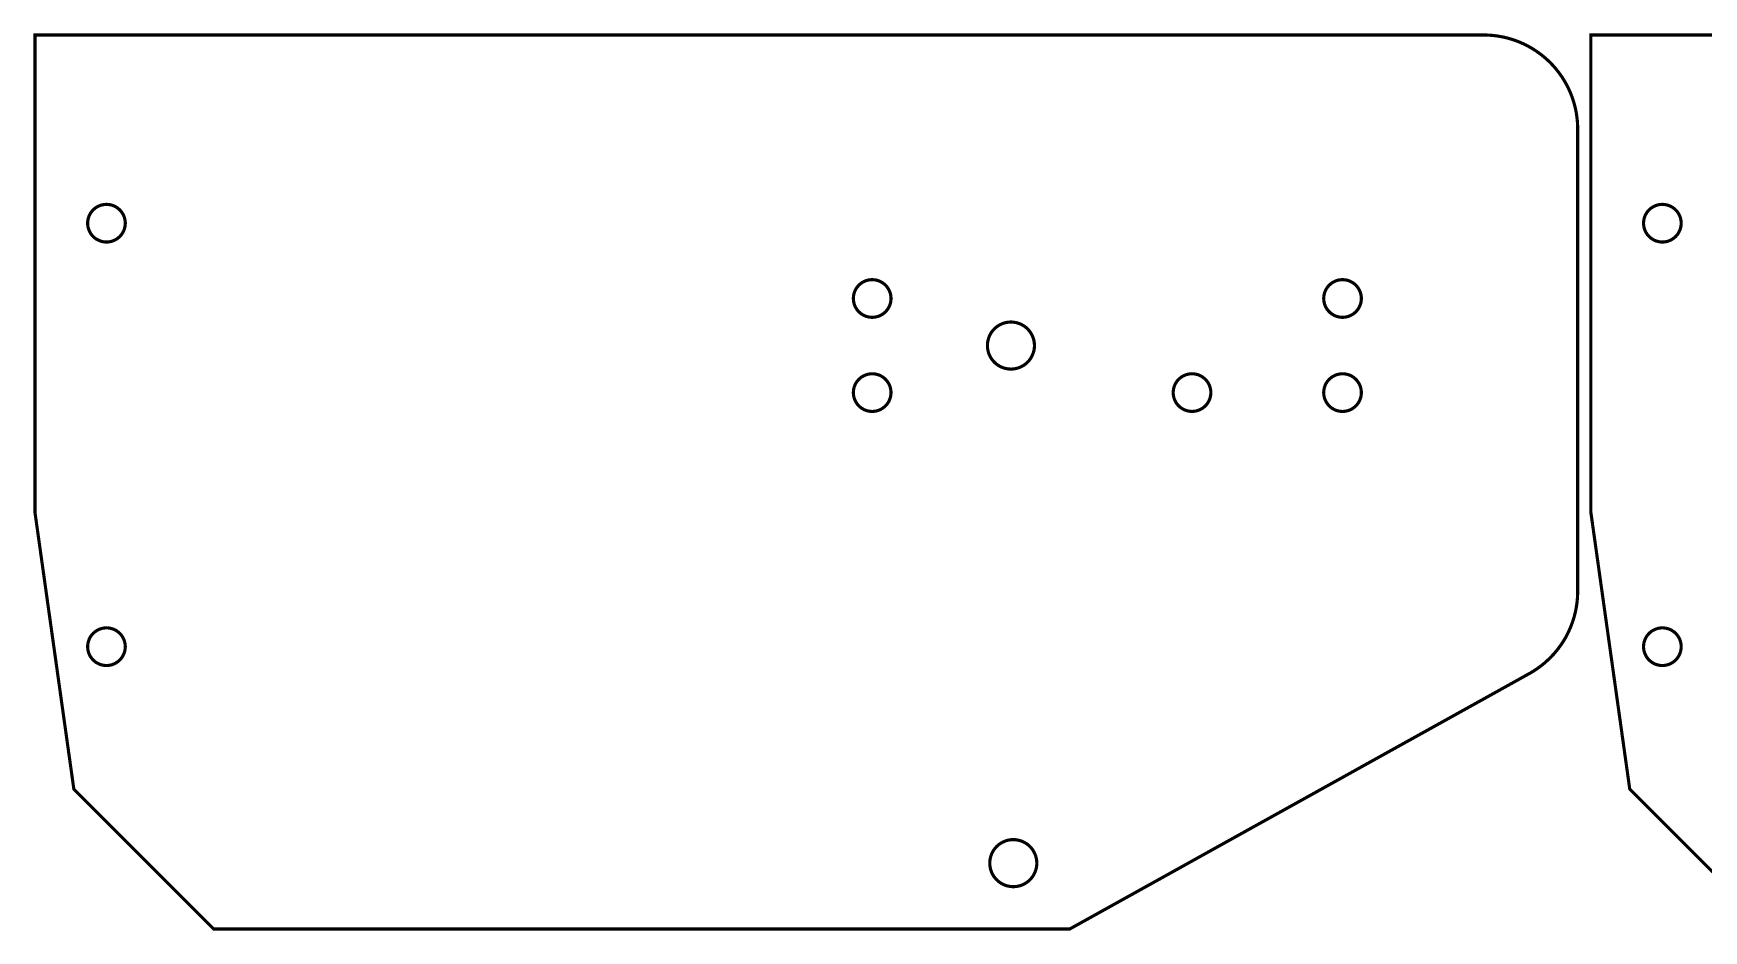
# Model space of a CAD drawing. Extents: x 0 to 330, y 0 to 241.
# Drawn here: x 0 to 177.6, y 145.2 to 240.6 of the extents above; entities that cross this region are included whole.
import ezdxf

# ---------------------------------------------------------------- set-up
doc = ezdxf.new("R2010")
doc.units = 0
doc.layers.get('0').update_dxf_attribs({"linetype": 'CONTINUOUS'})

msp = doc.modelspace()

# ---------------------------------------------------------------- linework, layer by layer
at = {"color": 0, "const_width": 0.33333}
for points in [[(0.16667, 240.389), (154.167, 240.389), (154.29, 240.389), (154.663, 240.376), (155.156, 240.34), (155.643, 240.279), (156.126, 240.194), (156.604, 240.088), (157.075, 239.957), (157.539, 239.803), (157.993, 239.628), (158.44, 239.431), (158.876, 239.211), (159.301, 238.971), (159.715, 238.708), (160.117, 238.426), (160.504, 238.124), (160.879, 237.801), (161.15, 237.547), (161.237, 237.46), (161.325, 237.372), (161.581, 237.1), (161.903, 236.726), (162.204, 236.339), (162.486, 235.938), (162.749, 235.524), (162.989, 235.097), (163.208, 234.661), (163.406, 234.215), (163.582, 233.761), (163.735, 233.297), (163.865, 232.826), (163.974, 232.349), (164.057, 231.865), (164.118, 231.378), (164.154, 230.885), (164.167, 230.513), (164.167, 230.389), (164.167, 181.272), (164.167, 181.106), (164.144, 180.606), (164.078, 179.944), (163.968, 179.29), (163.815, 178.644), (163.619, 178.011), (163.383, 177.392), (163.104, 176.788), (162.871, 176.346), (162.786, 176.201), (162.701, 176.058), (162.428, 175.638), (162.036, 175.101), (161.608, 174.593), (161.15, 174.115), (160.66, 173.668), (160.142, 173.254), (159.596, 172.875), (159.169, 172.612), (159.024, 172.532), (110.167, 145.389), (19.1667, 145.389), (4.29878, 160.257), (0.16667, 189.658), (0.16667, 240.389)], [(7.76665, 218.389), (7.7155, 218.389), (7.56213, 218.399), (7.36356, 218.429), (7.17188, 218.479), (6.98817, 218.546), (6.81332, 218.631), (6.64844, 218.731), (6.49447, 218.846), (6.35243, 218.975), (6.22336, 219.117), (6.10818, 219.271), (6.00803, 219.436), (5.92383, 219.61), (5.85656, 219.794), (5.80724, 219.986), (5.77696, 220.185), (5.76665, 220.337), (5.76665, 220.389), (5.76665, 220.44), (5.77696, 220.593), (5.80724, 220.792), (5.85656, 220.983), (5.92383, 221.168), (6.00803, 221.342), (6.10818, 221.507), (6.22336, 221.661), (6.35243, 221.803), (6.49447, 221.932), (6.64844, 222.047), (6.81332, 222.147), (6.98817, 222.232), (7.17188, 222.299), (7.36356, 222.349), (7.56213, 222.379), (7.7155, 222.389), (7.76665, 222.389), (7.81776, 222.389), (7.97114, 222.379), (8.16971, 222.349), (8.36139, 222.299), (8.54514, 222.232), (8.71994, 222.147), (8.88488, 222.047), (9.03885, 221.932), (9.18088, 221.803), (9.30994, 221.661), (9.42507, 221.507), (9.52522, 221.342), (9.60949, 221.168), (9.67671, 220.983), (9.72601, 220.792), (9.75629, 220.593), (9.76665, 220.44), (9.76665, 220.389), (9.76665, 220.337), (9.75629, 220.185), (9.72601, 219.986), (9.67671, 219.794), (9.60949, 219.61), (9.52522, 219.436), (9.42507, 219.271), (9.30994, 219.117), (9.18088, 218.975), (9.03885, 218.846), (8.88488, 218.731), (8.71994, 218.631), (8.54514, 218.546), (8.36139, 218.479), (8.16971, 218.429), (7.97114, 218.399), (7.81776, 218.389), (7.76665, 218.389)], [(173.168, 218.389), (173.117, 218.389), (172.964, 218.399), (172.765, 218.429), (172.574, 218.479), (172.389, 218.546), (172.214, 218.631), (172.05, 218.731), (171.896, 218.846), (171.754, 218.975), (171.625, 219.117), (171.51, 219.271), (171.41, 219.436), (171.325, 219.61), (171.258, 219.794), (171.208, 219.986), (171.178, 220.185), (171.168, 220.337), (171.168, 220.389), (171.168, 220.44), (171.178, 220.593), (171.208, 220.792), (171.258, 220.983), (171.325, 221.168), (171.41, 221.342), (171.51, 221.507), (171.625, 221.661), (171.754, 221.803), (171.896, 221.932), (172.05, 222.047), (172.214, 222.147), (172.389, 222.232), (172.574, 222.299), (172.765, 222.349), (172.964, 222.379), (173.117, 222.389), (173.168, 222.389), (173.219, 222.389), (173.372, 222.379), (173.571, 222.349), (173.763, 222.299), (173.946, 222.232), (174.121, 222.147), (174.286, 222.047), (174.44, 221.932), (174.582, 221.803), (174.711, 221.661), (174.826, 221.507), (174.926, 221.342), (175.011, 221.168), (175.078, 220.983), (175.128, 220.792), (175.157, 220.593), (175.168, 220.44), (175.168, 220.389), (175.168, 220.337), (175.157, 220.185), (175.128, 219.986), (175.078, 219.794), (175.011, 219.61), (174.926, 219.436), (174.826, 219.271), (174.711, 219.117), (174.582, 218.975), (174.44, 218.846), (174.286, 218.731), (174.121, 218.631), (173.946, 218.546), (173.763, 218.479), (173.571, 218.429), (173.372, 218.399), (173.219, 218.389), (173.168, 218.389)], [(89.1668, 210.389), (89.1157, 210.389), (88.9624, 210.399), (88.7638, 210.429), (88.5721, 210.479), (88.3883, 210.546), (88.2135, 210.631), (88.0486, 210.731), (87.8946, 210.846), (87.7525, 210.975), (87.6235, 211.117), (87.5083, 211.271), (87.4082, 211.436), (87.3239, 211.61), (87.2567, 211.794), (87.2074, 211.986), (87.1771, 212.185), (87.1668, 212.337), (87.1668, 212.389), (87.1668, 212.44), (87.1771, 212.593), (87.2074, 212.792), (87.2567, 212.983), (87.3239, 213.168), (87.4082, 213.342), (87.5083, 213.507), (87.6235, 213.661), (87.7525, 213.803), (87.8946, 213.932), (88.0486, 214.047), (88.2135, 214.147), (88.3883, 214.232), (88.5721, 214.299), (88.7638, 214.349), (88.9624, 214.379), (89.1157, 214.389), (89.1668, 214.389), (89.2179, 214.389), (89.3713, 214.379), (89.5699, 214.349), (89.7615, 214.299), (89.9453, 214.232), (90.1201, 214.147), (90.285, 214.047), (90.439, 213.932), (90.581, 213.803), (90.7101, 213.661), (90.8253, 213.507), (90.9254, 213.342), (91.0096, 213.168), (91.0769, 212.983), (91.1262, 212.792), (91.1565, 212.593), (91.1668, 212.44), (91.1668, 212.389), (91.1668, 212.337), (91.1565, 212.185), (91.1262, 211.986), (91.0769, 211.794), (91.0096, 211.61), (90.9254, 211.436), (90.8253, 211.271), (90.7101, 211.117), (90.581, 210.975), (90.439, 210.846), (90.285, 210.731), (90.1201, 210.631), (89.9453, 210.546), (89.7615, 210.479), (89.5699, 210.429), (89.3713, 210.399), (89.2179, 210.389), (89.1668, 210.389)], [(139.167, 210.389), (139.115, 210.389), (138.962, 210.399), (138.764, 210.429), (138.572, 210.479), (138.388, 210.546), (138.214, 210.631), (138.049, 210.731), (137.895, 210.846), (137.753, 210.975), (137.624, 211.117), (137.508, 211.271), (137.408, 211.436), (137.324, 211.61), (137.257, 211.794), (137.208, 211.986), (137.177, 212.185), (137.167, 212.337), (137.167, 212.389), (137.167, 212.44), (137.177, 212.593), (137.208, 212.792), (137.257, 212.983), (137.324, 213.168), (137.408, 213.342), (137.508, 213.507), (137.624, 213.661), (137.753, 213.803), (137.895, 213.932), (138.049, 214.047), (138.214, 214.147), (138.388, 214.232), (138.572, 214.299), (138.764, 214.349), (138.962, 214.379), (139.115, 214.389), (139.167, 214.389), (139.218, 214.389), (139.371, 214.379), (139.569, 214.349), (139.761, 214.299), (139.946, 214.232), (140.121, 214.147), (140.285, 214.047), (140.439, 213.932), (140.581, 213.803), (140.71, 213.661), (140.825, 213.507), (140.925, 213.342), (141.01, 213.168), (141.076, 212.983), (141.126, 212.792), (141.157, 212.593), (141.167, 212.44), (141.167, 212.389), (141.167, 212.337), (141.157, 212.185), (141.126, 211.986), (141.076, 211.794), (141.01, 211.61), (140.925, 211.436), (140.825, 211.271), (140.71, 211.117), (140.581, 210.975), (140.439, 210.846), (140.285, 210.731), (140.121, 210.631), (139.946, 210.546), (139.761, 210.479), (139.569, 210.429), (139.371, 210.399), (139.218, 210.389), (139.167, 210.389)], [(103.917, 204.889), (103.853, 204.889), (103.661, 204.901), (103.413, 204.94), (103.173, 205.001), (102.944, 205.085), (102.725, 205.19), (102.519, 205.315), (102.327, 205.46), (102.149, 205.621), (101.988, 205.799), (101.844, 205.992), (101.718, 206.197), (101.613, 206.415), (101.529, 206.646), (101.468, 206.885), (101.43, 207.133), (101.417, 207.325), (101.417, 207.389), (101.417, 207.453), (101.43, 207.644), (101.468, 207.893), (101.529, 208.132), (101.613, 208.362), (101.718, 208.581), (101.844, 208.786), (101.988, 208.979), (102.149, 209.157), (102.327, 209.318), (102.519, 209.462), (102.725, 209.587), (102.944, 209.693), (103.173, 209.776), (103.413, 209.837), (103.661, 209.876), (103.853, 209.889), (103.917, 209.889), (103.981, 209.889), (104.172, 209.876), (104.421, 209.837), (104.66, 209.776), (104.89, 209.693), (105.108, 209.587), (105.315, 209.462), (105.507, 209.318), (105.685, 209.157), (105.846, 208.979), (105.99, 208.786), (106.115, 208.581), (106.22, 208.362), (106.304, 208.132), (106.366, 207.893), (106.404, 207.644), (106.417, 207.453), (106.417, 207.389), (106.417, 207.325), (106.404, 207.133), (106.366, 206.885), (106.304, 206.646), (106.22, 206.415), (106.115, 206.197), (105.99, 205.992), (105.846, 205.799), (105.685, 205.621), (105.507, 205.46), (105.315, 205.315), (105.108, 205.19), (104.89, 205.085), (104.66, 205.001), (104.421, 204.94), (104.172, 204.901), (103.981, 204.889), (103.917, 204.889)], [(89.1668, 200.389), (89.1157, 200.389), (88.9624, 200.399), (88.7638, 200.429), (88.5721, 200.479), (88.3883, 200.546), (88.2135, 200.631), (88.0486, 200.731), (87.8946, 200.846), (87.7525, 200.975), (87.6235, 201.117), (87.5083, 201.271), (87.4082, 201.436), (87.3239, 201.61), (87.2567, 201.794), (87.2074, 201.986), (87.1771, 202.185), (87.1668, 202.337), (87.1668, 202.389), (87.1668, 202.44), (87.1771, 202.593), (87.2074, 202.792), (87.2567, 202.983), (87.3239, 203.167), (87.4082, 203.342), (87.5083, 203.507), (87.6235, 203.661), (87.7525, 203.803), (87.8946, 203.932), (88.0486, 204.047), (88.2135, 204.147), (88.3883, 204.232), (88.5721, 204.299), (88.7638, 204.349), (88.9624, 204.379), (89.1157, 204.389), (89.1668, 204.389), (89.2179, 204.389), (89.3713, 204.379), (89.5699, 204.349), (89.7615, 204.299), (89.9453, 204.232), (90.1201, 204.147), (90.285, 204.047), (90.439, 203.932), (90.581, 203.803), (90.7101, 203.661), (90.8253, 203.507), (90.9254, 203.342), (91.0096, 203.167), (91.0769, 202.983), (91.1262, 202.792), (91.1565, 202.593), (91.1668, 202.44), (91.1668, 202.389), (91.1668, 202.337), (91.1565, 202.185), (91.1262, 201.986), (91.0769, 201.794), (91.0096, 201.61), (90.9254, 201.436), (90.8253, 201.271), (90.7101, 201.117), (90.581, 200.975), (90.439, 200.846), (90.285, 200.731), (90.1201, 200.631), (89.9453, 200.546), (89.7615, 200.479), (89.5699, 200.429), (89.3713, 200.399), (89.2179, 200.389), (89.1668, 200.389)], [(123.167, 200.389), (123.116, 200.389), (122.962, 200.399), (122.764, 200.429), (122.572, 200.479), (122.388, 200.546), (122.214, 200.631), (122.049, 200.731), (121.895, 200.846), (121.753, 200.975), (121.623, 201.117), (121.508, 201.271), (121.408, 201.436), (121.324, 201.61), (121.257, 201.794), (121.208, 201.986), (121.177, 202.185), (121.167, 202.337), (121.167, 202.389), (121.167, 202.44), (121.177, 202.593), (121.208, 202.792), (121.257, 202.983), (121.324, 203.167), (121.408, 203.342), (121.508, 203.507), (121.623, 203.661), (121.753, 203.803), (121.895, 203.932), (122.049, 204.047), (122.214, 204.147), (122.388, 204.232), (122.572, 204.299), (122.764, 204.349), (122.962, 204.379), (123.116, 204.389), (123.167, 204.389), (123.218, 204.389), (123.371, 204.379), (123.57, 204.349), (123.762, 204.299), (123.945, 204.232), (124.12, 204.147), (124.285, 204.047), (124.439, 203.932), (124.581, 203.803), (124.71, 203.661), (124.825, 203.507), (124.925, 203.342), (125.01, 203.167), (125.077, 202.983), (125.126, 202.792), (125.157, 202.593), (125.167, 202.44), (125.167, 202.389), (125.167, 202.337), (125.157, 202.185), (125.126, 201.986), (125.077, 201.794), (125.01, 201.61), (124.925, 201.436), (124.825, 201.271), (124.71, 201.117), (124.581, 200.975), (124.439, 200.846), (124.285, 200.731), (124.12, 200.631), (123.945, 200.546), (123.762, 200.479), (123.57, 200.429), (123.371, 200.399), (123.218, 200.389), (123.167, 200.389)], [(139.167, 200.389), (139.115, 200.389), (138.962, 200.399), (138.764, 200.429), (138.572, 200.479), (138.388, 200.546), (138.214, 200.631), (138.049, 200.731), (137.895, 200.846), (137.753, 200.975), (137.624, 201.117), (137.508, 201.271), (137.408, 201.436), (137.324, 201.61), (137.257, 201.794), (137.208, 201.986), (137.177, 202.185), (137.167, 202.337), (137.167, 202.389), (137.167, 202.44), (137.177, 202.593), (137.208, 202.792), (137.257, 202.983), (137.324, 203.167), (137.408, 203.342), (137.508, 203.507), (137.624, 203.661), (137.753, 203.803), (137.895, 203.932), (138.049, 204.047), (138.214, 204.147), (138.388, 204.232), (138.572, 204.299), (138.764, 204.349), (138.962, 204.379), (139.115, 204.389), (139.167, 204.389), (139.218, 204.389), (139.371, 204.379), (139.569, 204.349), (139.761, 204.299), (139.946, 204.232), (140.121, 204.147), (140.285, 204.047), (140.439, 203.932), (140.581, 203.803), (140.71, 203.661), (140.825, 203.507), (140.925, 203.342), (141.01, 203.167), (141.076, 202.983), (141.126, 202.792), (141.157, 202.593), (141.167, 202.44), (141.167, 202.389), (141.167, 202.337), (141.157, 202.185), (141.126, 201.986), (141.076, 201.794), (141.01, 201.61), (140.925, 201.436), (140.825, 201.271), (140.71, 201.117), (140.581, 200.975), (140.439, 200.846), (140.285, 200.731), (140.121, 200.631), (139.946, 200.546), (139.761, 200.479), (139.569, 200.429), (139.371, 200.399), (139.218, 200.389), (139.167, 200.389)], [(7.76665, 173.389), (7.7155, 173.389), (7.56213, 173.399), (7.36356, 173.429), (7.17188, 173.479), (6.98817, 173.546), (6.81332, 173.631), (6.64844, 173.731), (6.49447, 173.846), (6.35243, 173.975), (6.22336, 174.117), (6.10818, 174.271), (6.00803, 174.436), (5.92383, 174.61), (5.85656, 174.794), (5.80724, 174.986), (5.77696, 175.185), (5.76665, 175.337), (5.76665, 175.389), (5.76665, 175.44), (5.77696, 175.593), (5.80724, 175.792), (5.85656, 175.983), (5.92383, 176.167), (6.00803, 176.342), (6.10818, 176.507), (6.22336, 176.661), (6.35243, 176.803), (6.49447, 176.932), (6.64844, 177.047), (6.81332, 177.147), (6.98817, 177.232), (7.17188, 177.299), (7.36356, 177.349), (7.56213, 177.379), (7.7155, 177.389), (7.76665, 177.389), (7.81776, 177.389), (7.97114, 177.379), (8.16971, 177.349), (8.36139, 177.299), (8.54514, 177.232), (8.71994, 177.147), (8.88488, 177.047), (9.03885, 176.932), (9.18088, 176.803), (9.30994, 176.661), (9.42507, 176.507), (9.52522, 176.342), (9.60949, 176.167), (9.67671, 175.983), (9.72601, 175.792), (9.75629, 175.593), (9.76665, 175.44), (9.76665, 175.389), (9.76665, 175.337), (9.75629, 175.185), (9.72601, 174.986), (9.67671, 174.794), (9.60949, 174.61), (9.52522, 174.436), (9.42507, 174.271), (9.30994, 174.117), (9.18088, 173.975), (9.03885, 173.846), (8.88488, 173.731), (8.71994, 173.631), (8.54514, 173.546), (8.36139, 173.479), (8.16971, 173.429), (7.97114, 173.399), (7.81776, 173.389), (7.76665, 173.389)], [(173.168, 173.389), (173.117, 173.389), (172.964, 173.399), (172.765, 173.429), (172.574, 173.479), (172.389, 173.546), (172.214, 173.631), (172.05, 173.731), (171.896, 173.846), (171.754, 173.975), (171.625, 174.117), (171.51, 174.271), (171.41, 174.436), (171.325, 174.61), (171.258, 174.794), (171.208, 174.986), (171.178, 175.185), (171.168, 175.337), (171.168, 175.389), (171.168, 175.44), (171.178, 175.593), (171.208, 175.792), (171.258, 175.983), (171.325, 176.167), (171.41, 176.342), (171.51, 176.507), (171.625, 176.661), (171.754, 176.803), (171.896, 176.932), (172.05, 177.047), (172.214, 177.147), (172.389, 177.232), (172.574, 177.299), (172.765, 177.349), (172.964, 177.379), (173.117, 177.389), (173.168, 177.389), (173.219, 177.389), (173.372, 177.379), (173.571, 177.349), (173.763, 177.299), (173.946, 177.232), (174.121, 177.147), (174.286, 177.047), (174.44, 176.932), (174.582, 176.803), (174.711, 176.661), (174.826, 176.507), (174.926, 176.342), (175.011, 176.167), (175.078, 175.983), (175.128, 175.792), (175.157, 175.593), (175.168, 175.44), (175.168, 175.389), (175.168, 175.337), (175.157, 175.185), (175.128, 174.986), (175.078, 174.794), (175.011, 174.61), (174.926, 174.436), (174.826, 174.271), (174.711, 174.117), (174.582, 173.975), (174.44, 173.846), (174.286, 173.731), (174.121, 173.631), (173.946, 173.546), (173.763, 173.479), (173.571, 173.429), (173.372, 173.399), (173.219, 173.389), (173.168, 173.389)], [(104.167, 149.889), (104.103, 149.889), (103.911, 149.901), (103.663, 149.939), (103.423, 150.001), (103.194, 150.085), (102.975, 150.19), (102.769, 150.315), (102.577, 150.46), (102.399, 150.621), (102.238, 150.799), (102.094, 150.992), (101.968, 151.197), (101.863, 151.415), (101.779, 151.646), (101.718, 151.885), (101.68, 152.133), (101.667, 152.325), (101.667, 152.389), (101.667, 152.453), (101.68, 152.644), (101.718, 152.893), (101.779, 153.132), (101.863, 153.362), (101.968, 153.581), (102.094, 153.786), (102.238, 153.979), (102.399, 154.157), (102.577, 154.318), (102.769, 154.462), (102.975, 154.587), (103.194, 154.692), (103.423, 154.776), (103.663, 154.837), (103.911, 154.876), (104.103, 154.889), (104.167, 154.889), (104.231, 154.889), (104.422, 154.876), (104.671, 154.837), (104.91, 154.776), (105.14, 154.692), (105.358, 154.587), (105.565, 154.462), (105.757, 154.318), (105.935, 154.157), (106.096, 153.979), (106.24, 153.786), (106.365, 153.581), (106.47, 153.362), (106.554, 153.132), (106.616, 152.893), (106.654, 152.644), (106.667, 152.453), (106.667, 152.389), (106.667, 152.325), (106.654, 152.133), (106.616, 151.885), (106.554, 151.646), (106.47, 151.415), (106.365, 151.197), (106.24, 150.992), (106.096, 150.799), (105.935, 150.621), (105.757, 150.46), (105.565, 150.315), (105.358, 150.19), (105.14, 150.085), (104.91, 150.001), (104.671, 149.939), (104.422, 149.901), (104.231, 149.889), (104.167, 149.889)]]:
    msp.add_lwpolyline(points, close=True, dxfattribs=at)
at = {"color": 0}
for points in [[(0.16667, 240.389), (154.167, 240.389), (154.29, 240.389), (154.663, 240.376), (155.156, 240.34), (155.643, 240.279), (156.126, 240.194), (156.604, 240.088), (157.075, 239.957), (157.539, 239.803), (157.993, 239.628), (158.44, 239.431), (158.876, 239.211), (159.301, 238.971), (159.715, 238.708), (160.117, 238.426), (160.504, 238.124), (160.879, 237.801), (161.15, 237.547), (161.237, 237.46), (161.325, 237.372), (161.581, 237.1), (161.903, 236.726), (162.204, 236.339), (162.486, 235.938), (162.749, 235.524), (162.989, 235.097), (163.208, 234.661), (163.406, 234.215), (163.582, 233.761), (163.735, 233.297), (163.865, 232.826), (163.974, 232.349), (164.057, 231.865), (164.118, 231.378), (164.154, 230.885), (164.167, 230.513), (164.167, 230.389), (164.167, 181.272), (164.167, 181.106), (164.144, 180.606), (164.078, 179.944), (163.968, 179.29), (163.815, 178.644), (163.619, 178.011), (163.383, 177.392), (163.104, 176.788), (162.871, 176.346), (162.786, 176.201), (162.701, 176.058), (162.428, 175.638), (162.036, 175.101), (161.608, 174.593), (161.15, 174.115), (160.66, 173.668), (160.142, 173.254), (159.596, 172.875), (159.169, 172.612), (159.024, 172.532), (110.167, 145.389), (19.1667, 145.389), (4.29878, 160.257), (0.16667, 189.658), (0.16667, 240.389)], [(7.76665, 218.389), (7.7155, 218.389), (7.56213, 218.399), (7.36356, 218.429), (7.17188, 218.479), (6.98817, 218.546), (6.81332, 218.631), (6.64844, 218.731), (6.49447, 218.846), (6.35243, 218.975), (6.22336, 219.117), (6.10818, 219.271), (6.00803, 219.436), (5.92383, 219.61), (5.85656, 219.794), (5.80724, 219.986), (5.77696, 220.185), (5.76665, 220.337), (5.76665, 220.389), (5.76665, 220.44), (5.77696, 220.593), (5.80724, 220.792), (5.85656, 220.983), (5.92383, 221.168), (6.00803, 221.342), (6.10818, 221.507), (6.22336, 221.661), (6.35243, 221.803), (6.49447, 221.932), (6.64844, 222.047), (6.81332, 222.147), (6.98817, 222.232), (7.17188, 222.299), (7.36356, 222.349), (7.56213, 222.379), (7.7155, 222.389), (7.76665, 222.389), (7.81776, 222.389), (7.97114, 222.379), (8.16971, 222.349), (8.36139, 222.299), (8.54514, 222.232), (8.71994, 222.147), (8.88488, 222.047), (9.03885, 221.932), (9.18088, 221.803), (9.30994, 221.661), (9.42507, 221.507), (9.52522, 221.342), (9.60949, 221.168), (9.67671, 220.983), (9.72601, 220.792), (9.75629, 220.593), (9.76665, 220.44), (9.76665, 220.389), (9.76665, 220.337), (9.75629, 220.185), (9.72601, 219.986), (9.67671, 219.794), (9.60949, 219.61), (9.52522, 219.436), (9.42507, 219.271), (9.30994, 219.117), (9.18088, 218.975), (9.03885, 218.846), (8.88488, 218.731), (8.71994, 218.631), (8.54514, 218.546), (8.36139, 218.479), (8.16971, 218.429), (7.97114, 218.399), (7.81776, 218.389), (7.76665, 218.389)], [(173.168, 218.389), (173.117, 218.389), (172.964, 218.399), (172.765, 218.429), (172.574, 218.479), (172.389, 218.546), (172.214, 218.631), (172.05, 218.731), (171.896, 218.846), (171.754, 218.975), (171.625, 219.117), (171.51, 219.271), (171.41, 219.436), (171.325, 219.61), (171.258, 219.794), (171.208, 219.986), (171.178, 220.185), (171.168, 220.337), (171.168, 220.389), (171.168, 220.44), (171.178, 220.593), (171.208, 220.792), (171.258, 220.983), (171.325, 221.168), (171.41, 221.342), (171.51, 221.507), (171.625, 221.661), (171.754, 221.803), (171.896, 221.932), (172.05, 222.047), (172.214, 222.147), (172.389, 222.232), (172.574, 222.299), (172.765, 222.349), (172.964, 222.379), (173.117, 222.389), (173.168, 222.389), (173.219, 222.389), (173.372, 222.379), (173.571, 222.349), (173.763, 222.299), (173.946, 222.232), (174.121, 222.147), (174.286, 222.047), (174.44, 221.932), (174.582, 221.803), (174.711, 221.661), (174.826, 221.507), (174.926, 221.342), (175.011, 221.168), (175.078, 220.983), (175.128, 220.792), (175.157, 220.593), (175.168, 220.44), (175.168, 220.389), (175.168, 220.337), (175.157, 220.185), (175.128, 219.986), (175.078, 219.794), (175.011, 219.61), (174.926, 219.436), (174.826, 219.271), (174.711, 219.117), (174.582, 218.975), (174.44, 218.846), (174.286, 218.731), (174.121, 218.631), (173.946, 218.546), (173.763, 218.479), (173.571, 218.429), (173.372, 218.399), (173.219, 218.389), (173.168, 218.389)], [(89.1668, 210.389), (89.1157, 210.389), (88.9624, 210.399), (88.7638, 210.429), (88.5721, 210.479), (88.3883, 210.546), (88.2135, 210.631), (88.0486, 210.731), (87.8946, 210.846), (87.7525, 210.975), (87.6235, 211.117), (87.5083, 211.271), (87.4082, 211.436), (87.3239, 211.61), (87.2567, 211.794), (87.2074, 211.986), (87.1771, 212.185), (87.1668, 212.337), (87.1668, 212.389), (87.1668, 212.44), (87.1771, 212.593), (87.2074, 212.792), (87.2567, 212.983), (87.3239, 213.168), (87.4082, 213.342), (87.5083, 213.507), (87.6235, 213.661), (87.7525, 213.803), (87.8946, 213.932), (88.0486, 214.047), (88.2135, 214.147), (88.3883, 214.232), (88.5721, 214.299), (88.7638, 214.349), (88.9624, 214.379), (89.1157, 214.389), (89.1668, 214.389), (89.2179, 214.389), (89.3713, 214.379), (89.5699, 214.349), (89.7615, 214.299), (89.9453, 214.232), (90.1201, 214.147), (90.285, 214.047), (90.439, 213.932), (90.581, 213.803), (90.7101, 213.661), (90.8253, 213.507), (90.9254, 213.342), (91.0096, 213.168), (91.0769, 212.983), (91.1262, 212.792), (91.1565, 212.593), (91.1668, 212.44), (91.1668, 212.389), (91.1668, 212.337), (91.1565, 212.185), (91.1262, 211.986), (91.0769, 211.794), (91.0096, 211.61), (90.9254, 211.436), (90.8253, 211.271), (90.7101, 211.117), (90.581, 210.975), (90.439, 210.846), (90.285, 210.731), (90.1201, 210.631), (89.9453, 210.546), (89.7615, 210.479), (89.5699, 210.429), (89.3713, 210.399), (89.2179, 210.389), (89.1668, 210.389)], [(139.167, 210.389), (139.115, 210.389), (138.962, 210.399), (138.764, 210.429), (138.572, 210.479), (138.388, 210.546), (138.214, 210.631), (138.049, 210.731), (137.895, 210.846), (137.753, 210.975), (137.624, 211.117), (137.508, 211.271), (137.408, 211.436), (137.324, 211.61), (137.257, 211.794), (137.208, 211.986), (137.177, 212.185), (137.167, 212.337), (137.167, 212.389), (137.167, 212.44), (137.177, 212.593), (137.208, 212.792), (137.257, 212.983), (137.324, 213.168), (137.408, 213.342), (137.508, 213.507), (137.624, 213.661), (137.753, 213.803), (137.895, 213.932), (138.049, 214.047), (138.214, 214.147), (138.388, 214.232), (138.572, 214.299), (138.764, 214.349), (138.962, 214.379), (139.115, 214.389), (139.167, 214.389), (139.218, 214.389), (139.371, 214.379), (139.569, 214.349), (139.761, 214.299), (139.946, 214.232), (140.121, 214.147), (140.285, 214.047), (140.439, 213.932), (140.581, 213.803), (140.71, 213.661), (140.825, 213.507), (140.925, 213.342), (141.01, 213.168), (141.076, 212.983), (141.126, 212.792), (141.157, 212.593), (141.167, 212.44), (141.167, 212.389), (141.167, 212.337), (141.157, 212.185), (141.126, 211.986), (141.076, 211.794), (141.01, 211.61), (140.925, 211.436), (140.825, 211.271), (140.71, 211.117), (140.581, 210.975), (140.439, 210.846), (140.285, 210.731), (140.121, 210.631), (139.946, 210.546), (139.761, 210.479), (139.569, 210.429), (139.371, 210.399), (139.218, 210.389), (139.167, 210.389)], [(103.917, 204.889), (103.853, 204.889), (103.661, 204.901), (103.413, 204.94), (103.173, 205.001), (102.944, 205.085), (102.725, 205.19), (102.519, 205.315), (102.327, 205.46), (102.149, 205.621), (101.988, 205.799), (101.844, 205.992), (101.718, 206.197), (101.613, 206.415), (101.529, 206.646), (101.468, 206.885), (101.43, 207.133), (101.417, 207.325), (101.417, 207.389), (101.417, 207.453), (101.43, 207.644), (101.468, 207.893), (101.529, 208.132), (101.613, 208.362), (101.718, 208.581), (101.844, 208.786), (101.988, 208.979), (102.149, 209.157), (102.327, 209.318), (102.519, 209.462), (102.725, 209.587), (102.944, 209.693), (103.173, 209.776), (103.413, 209.837), (103.661, 209.876), (103.853, 209.889), (103.917, 209.889), (103.981, 209.889), (104.172, 209.876), (104.421, 209.837), (104.66, 209.776), (104.89, 209.693), (105.108, 209.587), (105.315, 209.462), (105.507, 209.318), (105.685, 209.157), (105.846, 208.979), (105.99, 208.786), (106.115, 208.581), (106.22, 208.362), (106.304, 208.132), (106.366, 207.893), (106.404, 207.644), (106.417, 207.453), (106.417, 207.389), (106.417, 207.325), (106.404, 207.133), (106.366, 206.885), (106.304, 206.646), (106.22, 206.415), (106.115, 206.197), (105.99, 205.992), (105.846, 205.799), (105.685, 205.621), (105.507, 205.46), (105.315, 205.315), (105.108, 205.19), (104.89, 205.085), (104.66, 205.001), (104.421, 204.94), (104.172, 204.901), (103.981, 204.889), (103.917, 204.889)], [(89.1668, 200.389), (89.1157, 200.389), (88.9624, 200.399), (88.7638, 200.429), (88.5721, 200.479), (88.3883, 200.546), (88.2135, 200.631), (88.0486, 200.731), (87.8946, 200.846), (87.7525, 200.975), (87.6235, 201.117), (87.5083, 201.271), (87.4082, 201.436), (87.3239, 201.61), (87.2567, 201.794), (87.2074, 201.986), (87.1771, 202.185), (87.1668, 202.337), (87.1668, 202.389), (87.1668, 202.44), (87.1771, 202.593), (87.2074, 202.792), (87.2567, 202.983), (87.3239, 203.167), (87.4082, 203.342), (87.5083, 203.507), (87.6235, 203.661), (87.7525, 203.803), (87.8946, 203.932), (88.0486, 204.047), (88.2135, 204.147), (88.3883, 204.232), (88.5721, 204.299), (88.7638, 204.349), (88.9624, 204.379), (89.1157, 204.389), (89.1668, 204.389), (89.2179, 204.389), (89.3713, 204.379), (89.5699, 204.349), (89.7615, 204.299), (89.9453, 204.232), (90.1201, 204.147), (90.285, 204.047), (90.439, 203.932), (90.581, 203.803), (90.7101, 203.661), (90.8253, 203.507), (90.9254, 203.342), (91.0096, 203.167), (91.0769, 202.983), (91.1262, 202.792), (91.1565, 202.593), (91.1668, 202.44), (91.1668, 202.389), (91.1668, 202.337), (91.1565, 202.185), (91.1262, 201.986), (91.0769, 201.794), (91.0096, 201.61), (90.9254, 201.436), (90.8253, 201.271), (90.7101, 201.117), (90.581, 200.975), (90.439, 200.846), (90.285, 200.731), (90.1201, 200.631), (89.9453, 200.546), (89.7615, 200.479), (89.5699, 200.429), (89.3713, 200.399), (89.2179, 200.389), (89.1668, 200.389)], [(123.167, 200.389), (123.116, 200.389), (122.962, 200.399), (122.764, 200.429), (122.572, 200.479), (122.388, 200.546), (122.214, 200.631), (122.049, 200.731), (121.895, 200.846), (121.753, 200.975), (121.623, 201.117), (121.508, 201.271), (121.408, 201.436), (121.324, 201.61), (121.257, 201.794), (121.208, 201.986), (121.177, 202.185), (121.167, 202.337), (121.167, 202.389), (121.167, 202.44), (121.177, 202.593), (121.208, 202.792), (121.257, 202.983), (121.324, 203.167), (121.408, 203.342), (121.508, 203.507), (121.623, 203.661), (121.753, 203.803), (121.895, 203.932), (122.049, 204.047), (122.214, 204.147), (122.388, 204.232), (122.572, 204.299), (122.764, 204.349), (122.962, 204.379), (123.116, 204.389), (123.167, 204.389), (123.218, 204.389), (123.371, 204.379), (123.57, 204.349), (123.762, 204.299), (123.945, 204.232), (124.12, 204.147), (124.285, 204.047), (124.439, 203.932), (124.581, 203.803), (124.71, 203.661), (124.825, 203.507), (124.925, 203.342), (125.01, 203.167), (125.077, 202.983), (125.126, 202.792), (125.157, 202.593), (125.167, 202.44), (125.167, 202.389), (125.167, 202.337), (125.157, 202.185), (125.126, 201.986), (125.077, 201.794), (125.01, 201.61), (124.925, 201.436), (124.825, 201.271), (124.71, 201.117), (124.581, 200.975), (124.439, 200.846), (124.285, 200.731), (124.12, 200.631), (123.945, 200.546), (123.762, 200.479), (123.57, 200.429), (123.371, 200.399), (123.218, 200.389), (123.167, 200.389)], [(139.167, 200.389), (139.115, 200.389), (138.962, 200.399), (138.764, 200.429), (138.572, 200.479), (138.388, 200.546), (138.214, 200.631), (138.049, 200.731), (137.895, 200.846), (137.753, 200.975), (137.624, 201.117), (137.508, 201.271), (137.408, 201.436), (137.324, 201.61), (137.257, 201.794), (137.208, 201.986), (137.177, 202.185), (137.167, 202.337), (137.167, 202.389), (137.167, 202.44), (137.177, 202.593), (137.208, 202.792), (137.257, 202.983), (137.324, 203.167), (137.408, 203.342), (137.508, 203.507), (137.624, 203.661), (137.753, 203.803), (137.895, 203.932), (138.049, 204.047), (138.214, 204.147), (138.388, 204.232), (138.572, 204.299), (138.764, 204.349), (138.962, 204.379), (139.115, 204.389), (139.167, 204.389), (139.218, 204.389), (139.371, 204.379), (139.569, 204.349), (139.761, 204.299), (139.946, 204.232), (140.121, 204.147), (140.285, 204.047), (140.439, 203.932), (140.581, 203.803), (140.71, 203.661), (140.825, 203.507), (140.925, 203.342), (141.01, 203.167), (141.076, 202.983), (141.126, 202.792), (141.157, 202.593), (141.167, 202.44), (141.167, 202.389), (141.167, 202.337), (141.157, 202.185), (141.126, 201.986), (141.076, 201.794), (141.01, 201.61), (140.925, 201.436), (140.825, 201.271), (140.71, 201.117), (140.581, 200.975), (140.439, 200.846), (140.285, 200.731), (140.121, 200.631), (139.946, 200.546), (139.761, 200.479), (139.569, 200.429), (139.371, 200.399), (139.218, 200.389), (139.167, 200.389)], [(7.76665, 173.389), (7.7155, 173.389), (7.56213, 173.399), (7.36356, 173.429), (7.17188, 173.479), (6.98817, 173.546), (6.81332, 173.631), (6.64844, 173.731), (6.49447, 173.846), (6.35243, 173.975), (6.22336, 174.117), (6.10818, 174.271), (6.00803, 174.436), (5.92383, 174.61), (5.85656, 174.794), (5.80724, 174.986), (5.77696, 175.185), (5.76665, 175.337), (5.76665, 175.389), (5.76665, 175.44), (5.77696, 175.593), (5.80724, 175.792), (5.85656, 175.983), (5.92383, 176.167), (6.00803, 176.342), (6.10818, 176.507), (6.22336, 176.661), (6.35243, 176.803), (6.49447, 176.932), (6.64844, 177.047), (6.81332, 177.147), (6.98817, 177.232), (7.17188, 177.299), (7.36356, 177.349), (7.56213, 177.379), (7.7155, 177.389), (7.76665, 177.389), (7.81776, 177.389), (7.97114, 177.379), (8.16971, 177.349), (8.36139, 177.299), (8.54514, 177.232), (8.71994, 177.147), (8.88488, 177.047), (9.03885, 176.932), (9.18088, 176.803), (9.30994, 176.661), (9.42507, 176.507), (9.52522, 176.342), (9.60949, 176.167), (9.67671, 175.983), (9.72601, 175.792), (9.75629, 175.593), (9.76665, 175.44), (9.76665, 175.389), (9.76665, 175.337), (9.75629, 175.185), (9.72601, 174.986), (9.67671, 174.794), (9.60949, 174.61), (9.52522, 174.436), (9.42507, 174.271), (9.30994, 174.117), (9.18088, 173.975), (9.03885, 173.846), (8.88488, 173.731), (8.71994, 173.631), (8.54514, 173.546), (8.36139, 173.479), (8.16971, 173.429), (7.97114, 173.399), (7.81776, 173.389), (7.76665, 173.389)], [(173.168, 173.389), (173.117, 173.389), (172.964, 173.399), (172.765, 173.429), (172.574, 173.479), (172.389, 173.546), (172.214, 173.631), (172.05, 173.731), (171.896, 173.846), (171.754, 173.975), (171.625, 174.117), (171.51, 174.271), (171.41, 174.436), (171.325, 174.61), (171.258, 174.794), (171.208, 174.986), (171.178, 175.185), (171.168, 175.337), (171.168, 175.389), (171.168, 175.44), (171.178, 175.593), (171.208, 175.792), (171.258, 175.983), (171.325, 176.167), (171.41, 176.342), (171.51, 176.507), (171.625, 176.661), (171.754, 176.803), (171.896, 176.932), (172.05, 177.047), (172.214, 177.147), (172.389, 177.232), (172.574, 177.299), (172.765, 177.349), (172.964, 177.379), (173.117, 177.389), (173.168, 177.389), (173.219, 177.389), (173.372, 177.379), (173.571, 177.349), (173.763, 177.299), (173.946, 177.232), (174.121, 177.147), (174.286, 177.047), (174.44, 176.932), (174.582, 176.803), (174.711, 176.661), (174.826, 176.507), (174.926, 176.342), (175.011, 176.167), (175.078, 175.983), (175.128, 175.792), (175.157, 175.593), (175.168, 175.44), (175.168, 175.389), (175.168, 175.337), (175.157, 175.185), (175.128, 174.986), (175.078, 174.794), (175.011, 174.61), (174.926, 174.436), (174.826, 174.271), (174.711, 174.117), (174.582, 173.975), (174.44, 173.846), (174.286, 173.731), (174.121, 173.631), (173.946, 173.546), (173.763, 173.479), (173.571, 173.429), (173.372, 173.399), (173.219, 173.389), (173.168, 173.389)], [(104.167, 149.889), (104.103, 149.889), (103.911, 149.901), (103.663, 149.939), (103.423, 150.001), (103.194, 150.085), (102.975, 150.19), (102.769, 150.315), (102.577, 150.46), (102.399, 150.621), (102.238, 150.799), (102.094, 150.992), (101.968, 151.197), (101.863, 151.415), (101.779, 151.646), (101.718, 151.885), (101.68, 152.133), (101.667, 152.325), (101.667, 152.389), (101.667, 152.453), (101.68, 152.644), (101.718, 152.893), (101.779, 153.132), (101.863, 153.362), (101.968, 153.581), (102.094, 153.786), (102.238, 153.979), (102.399, 154.157), (102.577, 154.318), (102.769, 154.462), (102.975, 154.587), (103.194, 154.692), (103.423, 154.776), (103.663, 154.837), (103.911, 154.876), (104.103, 154.889), (104.167, 154.889), (104.231, 154.889), (104.422, 154.876), (104.671, 154.837), (104.91, 154.776), (105.14, 154.692), (105.358, 154.587), (105.565, 154.462), (105.757, 154.318), (105.935, 154.157), (106.096, 153.979), (106.24, 153.786), (106.365, 153.581), (106.47, 153.362), (106.554, 153.132), (106.616, 152.893), (106.654, 152.644), (106.667, 152.453), (106.667, 152.389), (106.667, 152.325), (106.654, 152.133), (106.616, 151.885), (106.554, 151.646), (106.47, 151.415), (106.365, 151.197), (106.24, 150.992), (106.096, 150.799), (105.935, 150.621), (105.757, 150.46), (105.565, 150.315), (105.358, 150.19), (105.14, 150.085), (104.91, 150.001), (104.671, 149.939), (104.422, 149.901), (104.231, 149.889), (104.167, 149.889)]]:
    msp.add_lwpolyline(points, close=True, dxfattribs=at)
at = {"color": 0, "const_width": 0.33333}
msp.add_lwpolyline([(184.568, 145.389), (169.7, 160.257), (165.568, 189.658), (165.568, 240.389), (165.568, 240.389), (319.568, 240.389)], dxfattribs=at)
at = {"color": 0}
msp.add_lwpolyline([(184.568, 145.389), (169.7, 160.257), (165.568, 189.658), (165.568, 240.389), (165.568, 240.389), (319.568, 240.389)], dxfattribs=at)

doc.saveas('drawing.dxf')
